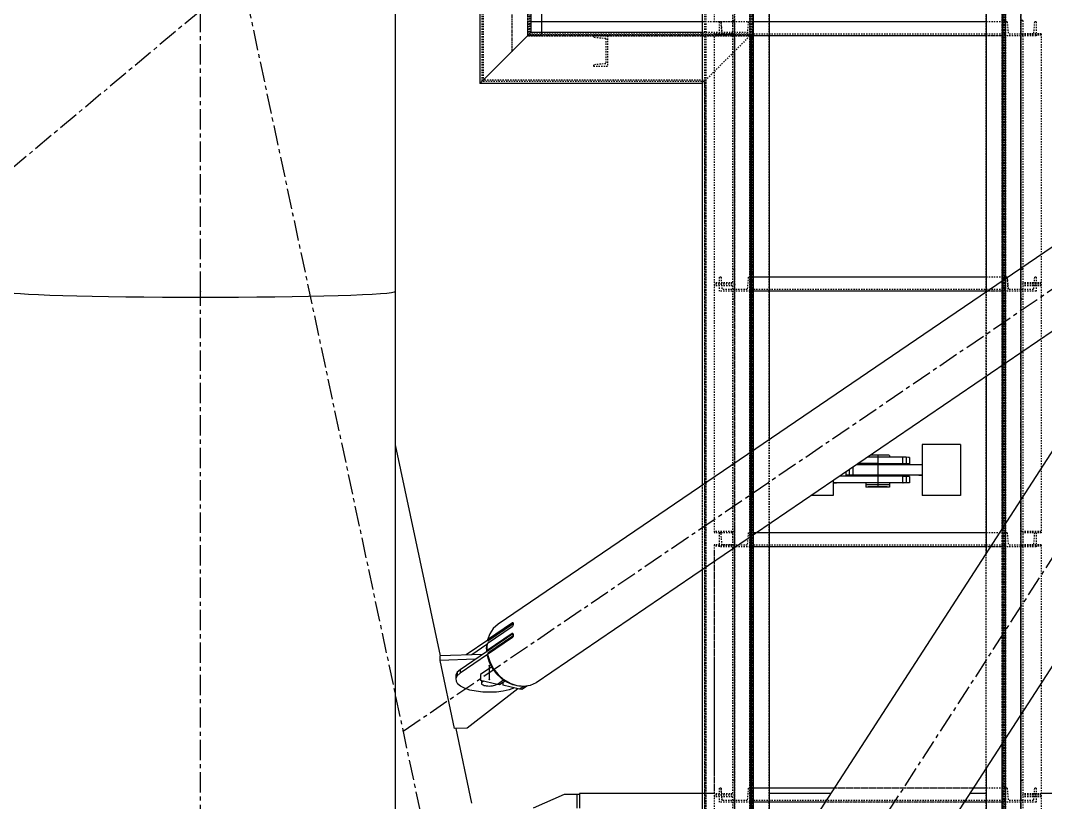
# Model space of a CAD drawing. Header units: millimetres. Extents: x 5143 to 30813, y 232 to 21408.
# Drawn here: x 11769.6 to 12170.6, y 10420.3 to 10726.4 of the extents above; entities that cross this region are included whole.
import ezdxf

# ---------------------------------------------------------------- set-up
doc = ezdxf.new("R2010")
doc.units = ezdxf.units.MM
doc.header["$LTSCALE"] = 0.25
for name, pattern in [('CENTER', [50.8, 31.75, -6.35, 6.35, -6.35]), ('XKITLINE00', [0]), ('XKITLINE02', [4, 2, -2]), ('XKITLINE03', [6, 3, -1, 1, -1])]:
    doc.linetypes.add(name, pattern=pattern)

msp = doc.modelspace()

# ---------------------------------------------------------------- linework, layer by layer
at = {"color": 3, "linetype": 'XKITLINE02'}
for p, q in [((12055, 10058.83), (12055.01, 11600.44)), ((12055.85, 10058.83), (12055.86, 11600.44)), ((12062.5, 10058.83), (12062.51, 11600.44)), ((12147.49, 10058.83), (12147.49, 11600.44)), ((12153.69, 10060.36), (12153.69, 11600.44)), ((12154.14, 10058.83), (12154.14, 11600.44)), ((12154.54, 10060.36), (12154.54, 11600.44)), ((12154.99, 10058.83), (12154.99, 11600.44)), ((12155.07, 10060.36), (12155.07, 11600.44)), ((12055, 11231.06), (12055, 10409.49)), ((12055.85, 11231.06), (12055.85, 10409.49)), ((12147.49, 10433.94), (12147.49, 11231.06)), ((12153.69, 10443.53), (12153.69, 11231.06)), ((12154.14, 10409.49), (12154.14, 11231.06)), ((12154.54, 10409.49), (12154.54, 11231.06)), ((12154.99, 10409.49), (12154.99, 11231.06)), ((12155.07, 10409.49), (12155.07, 11231.06)), ((11968.01, 10820.42), (11968.01, 10720.42)), ((11968.71, 10820.42), (11968.71, 10720.42)), ((11973.51, 10820.42), (11973.51, 10720.42)), ((12048.21, 10822.59), (12048.21, 10723.52)), ((12049.01, 10823.17), (12049.01, 10720.61)), ((11950.16, 10820.28), (11950.15, 10702.57)), ((11950.69, 10820.28), (11950.68, 10703.1)), ((11967.92, 10820.27), (11967.92, 10720.34)), ((11968.46, 10820.27), (11968.45, 10720.87)), ((12037.16, 10820.27), (12037.16, 10409.49)), ((12037.69, 10820.27), (12037.69, 10409.49)), ((12041.01, 10820.27), (12041.01, 10725.85)), ((12048.21, 10816.48), (12048.21, 10720.61)), ((12054.92, 10820.27), (12054.93, 10409.49)), ((12055.46, 10820.27), (12055.46, 10409.49)), ((11969.3, 10725.92), (11968.01, 10725.92)), ((11968.01, 10725.92), (11968.01, 10720.42)), ((12154.99, 10725.92), (12036.31, 10725.92)), ((12048.21, 10725.85), (12041.01, 10725.85)), ((12043.69, 10725.92), (12043.01, 10725.92)), ((12043.01, 10725.92), (12043.01, 10720.42)), ((12043.01, 10725.92), (12043.01, 10720.42)), ((12043.69, 10725.92), (12043.01, 10725.92)), ((12043.01, 10725.92), (12043.01, 10720.42)), ((12043.01, 10725.92), (12043.01, 10725.92)), ((12043.69, 10725.92), (12043.01, 10725.92)), ((12043.01, 10725.92), (12043.01, 10720.42)), ((12044.07, 10721.12), (12043.69, 10725.92)), ((12043.69, 10725.92), (12044.07, 10721.12)), ((12043.69, 10725.92), (12044.07, 10721.12)), ((12043.69, 10725.92), (12043.69, 10725.92)), ((12043.69, 10725.92), (12044.07, 10721.12)), ((12049.01, 10726.42), (12048.21, 10726.42)), ((12048.21, 10726.42), (12048.21, 10623.75)), ((12049.01, 10726.42), (12048.21, 10726.42)), ((12048.21, 10726.42), (12048.21, 10623.75)), ((12049.01, 10726.42), (12049.01, 10623.17)), ((12049.01, 10726.42), (12049.01, 10623.17)), ((12054.33, 10725.92), (12053.94, 10721.12)), ((12054.33, 10725.92), (12053.94, 10721.12)), ((12054.33, 10725.92), (12053.94, 10721.12)), ((12054.33, 10725.92), (12053.94, 10721.12)), ((12055.01, 10725.92), (12054.33, 10725.92)), ((12055.01, 10725.92), (12054.33, 10725.92)), ((12054.33, 10725.92), (12054.33, 10725.92)), ((12055.01, 10725.92), (12054.33, 10725.92)), ((12062.5, 10725.92), (12055.01, 10725.92)), ((12055.01, 10725.92), (12055.01, 10720.42)), ((12055.01, 10725.92), (12055.01, 10720.42)), ((12055.01, 10725.92), (12055.01, 10720.42)), ((12055.01, 10725.92), (12055.01, 10720.42)), ((12055.01, 10725.92), (12055.01, 10725.92)), ((12055.01, 10725.92), (12055.01, 10720.42)), ((12154.99, 10725.92), (12147.49, 10725.92)), ((12154.99, 10725.92), (12154.99, 10720.42)), ((12154.99, 10725.92), (12154.99, 10720.42)), ((12154.99, 10725.92), (12154.99, 10720.42)), ((12155.67, 10725.92), (12154.99, 10725.92)), ((12154.99, 10725.92), (12154.99, 10720.42)), ((12154.99, 10725.92), (12154.99, 10720.42)), ((12155.67, 10725.92), (12154.99, 10725.92)), ((12154.99, 10725.92), (12154.99, 10720.42)), ((12155.67, 10725.92), (12156.05, 10721.12)), ((12155.67, 10725.92), (12156.05, 10721.12)), ((12155.67, 10725.92), (12156.05, 10721.12)), ((12155.67, 10725.92), (12156.05, 10721.12)), ((12160.99, 10726.42), (12160.99, 10623.17)), ((12161.79, 10726.42), (12160.99, 10726.42)), ((12160.99, 10726.42), (12160.99, 10623.17)), ((12161.79, 10726.42), (12160.99, 10726.42)), ((12161.79, 10726.42), (12161.79, 10623.75)), ((12161.79, 10726.42), (12161.79, 10623.75)), ((12166.31, 10725.92), (12165.92, 10721.12)), ((12166.31, 10725.92), (12165.92, 10721.12)), ((12166.31, 10725.92), (12165.92, 10721.12)), ((12166.31, 10725.92), (12165.92, 10721.12)), ((12166.99, 10725.92), (12166.31, 10725.92)), ((12166.99, 10725.92), (12166.31, 10725.92)), ((12166.99, 10725.92), (12166.99, 10720.42)), ((12166.99, 10725.92), (12166.99, 10720.42)), ((12166.99, 10725.92), (12166.99, 10720.42)), ((12166.99, 10725.92), (12166.99, 10720.42)), ((12054.92, 10720.34), (11967.92, 10720.34)), ((12154.99, 10721.12), (11968.01, 10721.12)), ((12154.99, 10720.42), (11968.01, 10720.42)), ((11973.51, 10720.42), (11968.01, 10720.42)), ((12055.46, 10720.87), (11968.45, 10720.87)), ((11999.31, 10720.42), (11993.81, 10720.42)), ((11993.81, 10720.42), (11993.81, 10719.74)), ((11993.81, 10720.42), (11993.81, 10719.74)), ((11999.31, 10720.42), (11999.31, 10708.42)), ((11999.31, 10720.42), (11999.31, 10708.42)), ((12056.31, 10721.72), (12036.31, 10701.72)), ((12056.31, 10721.72), (12036.31, 10701.72)), ((12056.31, 10721.72), (12036.31, 10721.72)), ((12048.21, 10721.2), (12041.01, 10721.2)), ((12041.01, 10721.2), (12041.01, 10623.17)), ((12048.21, 10721.2), (12041.01, 10721.2)), ((12041.01, 10721.2), (12041.01, 10623.17)), ((12049.01, 10720.62), (12041.01, 10720.62)), ((12049.01, 10720.62), (12041.01, 10720.62)), ((12055.01, 10720.42), (12043.01, 10720.42)), ((12055.01, 10720.42), (12043.01, 10720.42)), ((12043.01, 10720.42), (12043.01, 10720.42)), ((12055.01, 10720.42), (12043.01, 10720.42)), ((12053.94, 10721.12), (12044.07, 10721.12)), ((12053.94, 10721.12), (12044.07, 10721.12)), ((12044.07, 10721.12), (12044.07, 10721.12)), ((12053.94, 10721.12), (12044.07, 10721.12)), ((12049.01, 10720.61), (12048.21, 10720.61)), ((12053.94, 10721.12), (12053.94, 10721.12)), ((12054.92, 10720.34), (12054.93, 10060.36)), ((12154.99, 10721.12), (12055.01, 10721.12)), ((12062.5, 10720.42), (12055.01, 10720.42)), ((12055.01, 10720.42), (12055.01, 10720.42)), ((12055.46, 10720.87), (12055.46, 10060.36)), ((12056.31, 10721.72), (12056.31, 10060.36)), ((12154.99, 10720.42), (12147.49, 10720.42)), ((12166.99, 10720.42), (12154.99, 10720.42)), ((12166.99, 10720.42), (12154.99, 10720.42)), ((12165.92, 10721.12), (12156.05, 10721.12)), ((12165.92, 10721.12), (12156.05, 10721.12)), ((12168.99, 10720.62), (12160.99, 10720.62)), ((12168.99, 10720.62), (12160.99, 10720.62)), ((12168.99, 10721.2), (12161.79, 10721.2)), ((12168.99, 10721.2), (12161.79, 10721.2)), ((12168.99, 10721.2), (12168.99, 10623.17)), ((12168.99, 10721.2), (12168.99, 10623.17)), ((11998.61, 10719.36), (11993.81, 10719.74)), ((11998.61, 10719.36), (11998.61, 10709.48)), ((11998.61, 10719.36), (11998.61, 10709.48)), ((11998.61, 10709.48), (11993.81, 10709.1)), ((11993.81, 10709.1), (11993.81, 10708.42)), ((11993.81, 10709.1), (11993.81, 10708.42)), ((11999.31, 10708.42), (11993.81, 10708.42)), ((12037.16, 10702.57), (11950.15, 10702.57)), ((12037.69, 10703.1), (11950.68, 10703.1)), ((12036.31, 10701.72), (12036.31, 10060.36)), ((12037.16, 10702.57), (12037.16, 10060.36)), ((12037.69, 10703.1), (12037.69, 10060.36)), ((12049.01, 10628.97), (12048.21, 10628.97)), ((12049.01, 10628.97), (12048.21, 10628.97)), ((12161.79, 10628.97), (12160.99, 10628.97)), ((12161.79, 10628.97), (12160.99, 10628.97)), ((12043.69, 10625.92), (12043.01, 10625.92)), ((12043.01, 10625.92), (12043.01, 10620.42)), ((12043.01, 10625.92), (12043.01, 10620.42)), ((12043.69, 10625.92), (12043.01, 10625.92)), ((12043.01, 10625.92), (12043.01, 10620.42)), ((12043.01, 10625.92), (12043.01, 10620.42)), ((12043.69, 10625.92), (12044.07, 10621.12)), ((12043.69, 10625.92), (12044.07, 10621.12)), ((12043.69, 10625.92), (12044.07, 10621.12)), ((12043.69, 10625.92), (12044.07, 10621.12)), ((12054.33, 10625.92), (12053.94, 10621.12)), ((12054.33, 10625.92), (12053.94, 10621.12)), ((12054.33, 10625.92), (12053.94, 10621.12)), ((12054.33, 10625.92), (12053.94, 10621.12)), ((12055.01, 10625.92), (12054.33, 10625.92)), ((12055.01, 10625.92), (12054.33, 10625.92)), ((12154.99, 10625.92), (12055.01, 10625.92)), ((12055.01, 10625.92), (12055.01, 10620.42)), ((12062.5, 10625.92), (12055.01, 10625.92)), ((12055.01, 10625.92), (12055.01, 10620.42)), ((12055.01, 10625.92), (12055.01, 10620.42)), ((12055.01, 10625.92), (12055.01, 10620.42)), ((12055.01, 10625.92), (12055.01, 10620.42)), ((12055.01, 10625.92), (12055.01, 10620.42)), ((12154.99, 10625.92), (12147.49, 10625.92)), ((12153.69, 10624.43), (12153.69, 10591.41)), ((12154.99, 10625.92), (12154.99, 10620.42)), ((12154.99, 10625.92), (12154.99, 10620.42)), ((12154.99, 10625.92), (12154.99, 10620.42)), ((12155.67, 10625.92), (12154.99, 10625.92)), ((12154.99, 10625.92), (12154.99, 10620.42)), ((12154.99, 10625.92), (12154.99, 10620.42)), ((12155.67, 10625.92), (12154.99, 10625.92)), ((12154.99, 10625.92), (12154.99, 10620.42)), ((12155.67, 10625.92), (12156.05, 10621.12)), ((12155.67, 10625.92), (12156.05, 10621.12)), ((12156.05, 10621.12), (12155.67, 10625.92)), ((12156.05, 10621.12), (12155.67, 10625.92)), ((12166.31, 10625.92), (12165.92, 10621.12)), ((12166.31, 10625.92), (12165.92, 10621.12)), ((12166.31, 10625.92), (12165.92, 10621.12)), ((12166.31, 10625.92), (12165.92, 10621.12)), ((12166.99, 10625.92), (12166.31, 10625.92)), ((12166.99, 10625.92), (12166.31, 10625.92)), ((12166.99, 10625.92), (12166.99, 10620.42)), ((12166.99, 10625.92), (12166.99, 10620.42)), ((12166.99, 10625.92), (12166.99, 10620.42)), ((12166.99, 10625.92), (12166.99, 10620.42)), ((12048.21, 10623.75), (12041.01, 10623.75)), ((12048.21, 10623.75), (12041.01, 10623.75)), ((12041.01, 10623.17), (12041.01, 10531.63)), ((12049.01, 10623.17), (12041.01, 10623.17)), ((12041.01, 10623.17), (12041.01, 10531.63)), ((12049.01, 10623.17), (12041.01, 10623.17)), ((12049.01, 10623.17), (12041.01, 10623.17)), ((12049.01, 10623.17), (12041.01, 10623.17)), ((12048.21, 10622.59), (12041.01, 10622.59)), ((12048.21, 10622.59), (12041.01, 10622.59)), ((12055.01, 10620.42), (12043.01, 10620.42)), ((12055.01, 10620.42), (12043.01, 10620.42)), ((12053.94, 10621.12), (12044.07, 10621.12)), ((12053.94, 10621.12), (12044.07, 10621.12)), ((12048.21, 10622.59), (12048.21, 10523.45)), ((12048.21, 10622.59), (12048.21, 10523.45)), ((12049.01, 10623.17), (12049.01, 10523.99)), ((12049.01, 10623.17), (12049.01, 10523.99)), ((12154.99, 10621.12), (12055.01, 10621.12)), ((12154.99, 10621.12), (12055.01, 10621.12)), ((12154.99, 10620.42), (12055.01, 10620.42)), ((12062.5, 10620.42), (12055.01, 10620.42)), ((12154.99, 10620.42), (12147.49, 10620.42)), ((12147.49, 10620.2), (12147.49, 10587.18)), ((12166.99, 10620.42), (12154.99, 10620.42)), ((12166.99, 10620.42), (12154.99, 10620.42)), ((12165.92, 10621.12), (12156.05, 10621.12)), ((12165.92, 10621.12), (12156.05, 10621.12)), ((12160.99, 10623.17), (12160.99, 10520.61)), ((12168.99, 10623.17), (12160.99, 10623.17)), ((12160.99, 10623.17), (12160.99, 10520.61)), ((12168.99, 10623.17), (12160.99, 10623.17)), ((12168.99, 10623.17), (12160.99, 10623.17)), ((12168.99, 10623.17), (12160.99, 10623.17)), ((12168.99, 10623.75), (12161.79, 10623.75)), ((12168.99, 10623.75), (12161.79, 10623.75)), ((12161.79, 10622.59), (12161.79, 10520.61)), ((12168.99, 10622.59), (12161.79, 10622.59)), ((12161.79, 10622.59), (12161.79, 10520.61)), ((12168.99, 10622.59), (12161.79, 10622.59)), ((12168.99, 10623.17), (12168.99, 10525.85)), ((12168.99, 10623.17), (12168.99, 10525.85)), ((12049.01, 10617.35), (12048.21, 10617.35)), ((12049.01, 10617.35), (12048.21, 10617.35)), ((12161.79, 10617.35), (12160.99, 10617.35)), ((12161.79, 10617.35), (12160.99, 10617.35)), ((12062.5, 10562.31), (12062.5, 10529.3)), ((12056.31, 10558.09), (12056.31, 10525.07)), ((12036.31, 10544.47), (12036.31, 10511.45)), ((12041.01, 10531.63), (12041.01, 10525.85)), ((12041.01, 10531.63), (12041.01, 10525.85)), ((12049.01, 10529.87), (12049.01, 10526.43)), ((12049.01, 10529.87), (12049.01, 10526.43)), ((12049.01, 10526.43), (12041.01, 10526.43)), ((12049.01, 10526.43), (12041.01, 10526.43)), ((12048.21, 10525.85), (12041.01, 10525.85)), ((12048.21, 10525.85), (12041.01, 10525.85)), ((12043.69, 10525.92), (12043.01, 10525.92)), ((12043.01, 10525.92), (12043.01, 10520.42)), ((12043.01, 10525.92), (12043.01, 10520.42)), ((12043.69, 10525.92), (12043.01, 10525.92)), ((12043.01, 10525.92), (12043.01, 10520.42)), ((12043.01, 10525.92), (12043.01, 10520.42)), ((12044.07, 10521.12), (12043.69, 10525.92)), ((12044.07, 10521.12), (12043.69, 10525.92)), ((12044.07, 10521.12), (12043.69, 10525.92)), ((12044.07, 10521.12), (12043.69, 10525.92)), ((12049.01, 10526.42), (12048.21, 10526.42)), ((12048.21, 10526.42), (12048.21, 10423.75)), ((12049.01, 10526.42), (12048.21, 10526.42)), ((12048.21, 10526.42), (12048.21, 10423.75)), ((12049.01, 10526.42), (12049.01, 10423.17)), ((12049.01, 10526.42), (12049.01, 10423.17)), ((12049.01, 10523.99), (12049.01, 10520.61)), ((12049.01, 10523.99), (12049.01, 10520.61)), ((12054.33, 10525.92), (12053.94, 10521.12)), ((12054.33, 10525.92), (12053.94, 10521.12)), ((12054.33, 10525.92), (12053.94, 10521.12)), ((12054.33, 10525.92), (12053.94, 10521.12)), ((12055.01, 10525.92), (12054.33, 10525.92)), ((12055.01, 10525.92), (12054.33, 10525.92)), ((12154.99, 10525.92), (12055.01, 10525.92)), ((12055.01, 10525.92), (12055.01, 10520.42)), ((12062.5, 10525.92), (12055.01, 10525.92)), ((12055.01, 10525.92), (12055.01, 10520.42)), ((12055.01, 10525.92), (12055.01, 10520.42)), ((12055.01, 10525.92), (12055.01, 10520.42)), ((12055.01, 10525.92), (12055.01, 10520.42)), ((12055.01, 10525.92), (12055.01, 10520.42)), ((12154.99, 10525.92), (12147.49, 10525.92)), ((12154.99, 10525.92), (12154.99, 10520.42)), ((12154.99, 10525.92), (12154.99, 10520.42)), ((12154.99, 10525.92), (12154.99, 10520.42)), ((12155.67, 10525.92), (12154.99, 10525.92)), ((12154.99, 10525.92), (12154.99, 10520.42)), ((12154.99, 10525.92), (12154.99, 10520.42)), ((12155.67, 10525.92), (12154.99, 10525.92)), ((12154.99, 10525.92), (12154.99, 10520.42)), ((12155.67, 10525.92), (12156.05, 10521.12)), ((12155.67, 10525.92), (12156.05, 10521.12)), ((12155.67, 10525.92), (12156.05, 10521.12)), ((12155.67, 10525.92), (12156.05, 10521.12)), ((12168.99, 10526.43), (12160.99, 10526.43)), ((12168.99, 10526.43), (12160.99, 10526.43)), ((12160.99, 10526.42), (12160.99, 10423.17)), ((12161.79, 10526.42), (12160.99, 10526.42)), ((12160.99, 10526.42), (12160.99, 10423.17)), ((12161.79, 10526.42), (12160.99, 10526.42)), ((12161.79, 10526.42), (12161.79, 10423.75)), ((12161.79, 10526.42), (12161.79, 10423.75)), ((12168.99, 10525.85), (12161.79, 10525.85)), ((12168.99, 10525.85), (12161.79, 10525.85)), ((12166.31, 10525.92), (12165.92, 10521.12)), ((12166.31, 10525.92), (12165.92, 10521.12)), ((12166.31, 10525.92), (12165.92, 10521.12)), ((12166.31, 10525.92), (12165.92, 10521.12)), ((12166.99, 10525.92), (12166.31, 10525.92)), ((12166.99, 10525.92), (12166.31, 10525.92)), ((12166.99, 10525.92), (12166.99, 10520.42)), ((12166.99, 10525.92), (12166.99, 10520.42)), ((12166.99, 10525.92), (12166.99, 10520.42)), ((12166.99, 10525.92), (12166.99, 10520.42)), ((12048.21, 10521.2), (12041.01, 10521.2)), ((12041.01, 10521.2), (12041.01, 10423.17)), ((12048.21, 10521.2), (12041.01, 10521.2)), ((12041.01, 10521.2), (12041.01, 10423.17)), ((12049.01, 10520.62), (12041.01, 10520.62)), ((12049.01, 10520.62), (12041.01, 10520.62)), ((12055.01, 10520.42), (12043.01, 10520.42)), ((12055.01, 10520.42), (12043.01, 10520.42)), ((12053.94, 10521.12), (12044.07, 10521.12)), ((12053.94, 10521.12), (12044.07, 10521.12)), ((12048.21, 10523.45), (12048.21, 10520.61)), ((12048.21, 10523.45), (12048.21, 10520.61)), ((12049.01, 10520.61), (12048.21, 10520.61)), ((12049.01, 10520.61), (12048.21, 10520.61)), ((12154.99, 10521.12), (12055.01, 10521.12)), ((12154.99, 10521.12), (12055.01, 10521.12)), ((12154.99, 10520.42), (12055.01, 10520.42)), ((12062.5, 10520.42), (12055.01, 10520.42)), ((12154.99, 10520.42), (12147.49, 10520.42)), ((12166.99, 10520.42), (12154.99, 10520.42)), ((12166.99, 10520.42), (12154.99, 10520.42)), ((12165.92, 10521.12), (12156.05, 10521.12)), ((12165.92, 10521.12), (12156.05, 10521.12)), ((12168.99, 10520.62), (12160.99, 10520.62)), ((12168.99, 10520.62), (12160.99, 10520.62)), ((12161.79, 10520.61), (12160.99, 10520.61)), ((12161.79, 10520.61), (12160.99, 10520.61)), ((12168.99, 10521.2), (12161.79, 10521.2)), ((12168.99, 10521.2), (12161.79, 10521.2)), ((12168.99, 10521.2), (12168.99, 10423.17)), ((12168.99, 10521.2), (12168.99, 10423.17)), ((12041.01, 10518.54), (12041.01, 10423.75)), ((12041.01, 10518.54), (12041.01, 10423.75)), ((12049.01, 10428.97), (12048.21, 10428.97)), ((12049.01, 10428.97), (12048.21, 10428.97)), ((12161.79, 10428.97), (12160.99, 10428.97)), ((12161.79, 10428.97), (12160.99, 10428.97)), ((12048.21, 10423.75), (12041.01, 10423.75)), ((12048.21, 10423.75), (12041.01, 10423.75)), ((12043.69, 10425.92), (12043.01, 10425.92)), ((12043.01, 10425.92), (12043.01, 10420.42)), ((12043.01, 10425.92), (12043.01, 10420.42)), ((12043.69, 10425.92), (12043.01, 10425.92)), ((12043.01, 10425.92), (12043.01, 10420.42)), ((12043.01, 10425.92), (12043.01, 10420.42)), ((12043.69, 10425.92), (12044.07, 10421.12)), ((12043.69, 10425.92), (12044.07, 10421.12)), ((12043.69, 10425.92), (12044.07, 10421.12)), ((12044.07, 10421.12), (12043.69, 10425.92)), ((12054.33, 10425.92), (12053.94, 10421.12)), ((12054.33, 10425.92), (12053.94, 10421.12)), ((12054.33, 10425.92), (12053.94, 10421.12)), ((12054.33, 10425.92), (12053.94, 10421.12)), ((12055.01, 10425.92), (12054.33, 10425.92)), ((12055.01, 10425.92), (12054.33, 10425.92)), ((12154.99, 10425.92), (12055.01, 10425.92)), ((12055.01, 10425.92), (12055.01, 10420.42)), ((12062.5, 10425.92), (12055.01, 10425.92)), ((12055.01, 10425.92), (12055.01, 10420.42)), ((12055.01, 10425.92), (12055.01, 10420.42)), ((12055.01, 10425.92), (12055.01, 10420.42)), ((12055.01, 10425.92), (12055.01, 10420.42)), ((12055.01, 10425.92), (12055.01, 10420.42)), ((12142.3, 10425.92), (12087.91, 10425.92)), ((12154.99, 10425.92), (12147.49, 10425.92)), ((12154.99, 10425.92), (12154.99, 10420.42)), ((12154.99, 10425.92), (12154.99, 10420.42)), ((12154.99, 10425.92), (12154.99, 10420.42)), ((12155.67, 10425.92), (12154.99, 10425.92)), ((12154.99, 10425.92), (12154.99, 10420.42)), ((12154.99, 10425.92), (12154.99, 10420.42)), ((12155.67, 10425.92), (12154.99, 10425.92)), ((12154.99, 10425.92), (12154.99, 10420.42)), ((12155.67, 10425.92), (12156.05, 10421.12)), ((12155.67, 10425.92), (12156.05, 10421.12)), ((12155.67, 10425.92), (12156.05, 10421.12)), ((12155.67, 10425.92), (12156.05, 10421.12)), ((12168.99, 10423.75), (12161.79, 10423.75)), ((12168.99, 10423.75), (12161.79, 10423.75)), ((12166.31, 10425.92), (12165.92, 10421.12)), ((12166.31, 10425.92), (12165.92, 10421.12)), ((12166.31, 10425.92), (12165.92, 10421.12)), ((12166.31, 10425.92), (12165.92, 10421.12)), ((12166.99, 10425.92), (12166.31, 10425.92)), ((12166.99, 10425.92), (12166.31, 10425.92)), ((12166.99, 10425.92), (12166.99, 10420.42)), ((12166.99, 10425.92), (12166.99, 10420.42)), ((12166.99, 10425.92), (12166.99, 10420.42)), ((12166.99, 10425.92), (12166.99, 10420.42)), ((12041.01, 10423.17), (12041.01, 10348.33)), ((12049.01, 10423.17), (12041.01, 10423.17)), ((12049.01, 10423.17), (12041.01, 10423.17)), ((12049.01, 10423.17), (12041.01, 10423.17)), ((12048.21, 10422.59), (12041.01, 10422.59)), ((12055.01, 10420.42), (12043.01, 10420.42)), ((12055.01, 10420.42), (12043.01, 10420.42)), ((12053.94, 10421.12), (12044.07, 10421.12)), ((12053.94, 10421.12), (12044.07, 10421.12)), ((12048.21, 10422.59), (12048.21, 10359.47)), ((12049.01, 10423.17), (12049.01, 10320.61)), ((12154.99, 10421.12), (12055.01, 10421.12)), ((12154.99, 10421.12), (12055.01, 10421.12)), ((12154.99, 10420.42), (12055.01, 10420.42)), ((12062.5, 10420.42), (12055.01, 10420.42)), ((12138.75, 10420.42), (12084.36, 10420.42)), ((12154.99, 10420.42), (12147.49, 10420.42)), ((12166.99, 10420.42), (12154.99, 10420.42)), ((12166.99, 10420.42), (12154.99, 10420.42)), ((12165.92, 10421.12), (12156.05, 10421.12)), ((12165.92, 10421.12), (12156.05, 10421.12)), ((12160.99, 10423.17), (12160.99, 10320.61)), ((12168.99, 10423.17), (12160.99, 10423.17)), ((12168.99, 10423.17), (12160.99, 10423.17)), ((12168.99, 10423.17), (12160.99, 10423.17)), ((12161.79, 10422.59), (12161.79, 10320.61)), ((12168.99, 10422.59), (12161.79, 10422.59)), ((12168.99, 10423.17), (12168.99, 10325.85))]:
    msp.add_line(p, q, dxfattribs=at)
at = {"color": 1, "linetype": 'XKITLINE03'}
for p, q in [((12055.01, 11600.44), (12055, 10058.83)), ((12154.99, 10058.83), (12154.99, 11600.44)), ((12160.99, 11600.44), (12160.99, 10060.36)), ((12055, 11231.06), (12055, 10409.49)), ((12154.99, 10409.49), (12154.99, 11231.06)), ((12160.99, 10409.49), (12160.99, 11231.06)), ((11968.01, 10820.42), (11968.01, 10720.42)), ((11962, 10714.42), (11962.01, 10820.27)), ((12049.01, 10409.49), (12049.01, 10820.27)), ((12154.99, 10720.42), (11968.01, 10720.42)), ((11999.31, 10720.42), (11999.31, 10720.42)), ((12049.01, 10720.62), (12049.01, 10623.17)), ((12049.01, 10720.62), (12049.01, 10623.17)), ((12154.99, 10720.42), (12055.01, 10720.42)), ((12055.01, 10720.42), (12055.01, 10720.42)), ((12055.01, 10720.42), (12055.01, 10720.42)), ((12154.99, 10720.42), (12154.99, 10720.42)), ((12154.99, 10720.42), (12154.99, 10720.42)), ((12160.99, 10623.17), (12160.99, 10720.62)), ((12160.99, 10623.17), (12160.99, 10720.62)), ((12049.01, 10623.17), (12049.01, 10526.43)), ((12049.01, 10623.17), (12049.01, 10526.43)), ((12154.99, 10620.42), (12055.01, 10620.42)), ((12154.99, 10620.42), (12055.01, 10620.42)), ((12055.01, 10620.42), (12055.01, 10620.42)), ((12055.01, 10620.42), (12055.01, 10620.42)), ((12154.99, 10620.42), (12154.99, 10620.42)), ((12154.99, 10620.42), (12154.99, 10620.42)), ((12160.99, 10526.43), (12160.99, 10623.17)), ((12160.99, 10526.43), (12160.99, 10623.17)), ((12049.01, 10520.62), (12049.01, 10423.17)), ((12049.01, 10520.62), (12049.01, 10423.17)), ((12154.99, 10520.42), (12055.01, 10520.42)), ((12154.99, 10520.42), (12055.01, 10520.42)), ((12055.01, 10520.42), (12055.01, 10520.42)), ((12055.01, 10520.42), (12055.01, 10520.42)), ((12154.99, 10520.42), (12154.99, 10520.42)), ((12154.99, 10520.42), (12154.99, 10520.42)), ((12160.99, 10423.17), (12160.99, 10520.62)), ((12160.99, 10423.17), (12160.99, 10520.62)), ((12049.01, 10423.17), (12049.01, 10326.43)), ((12154.99, 10420.42), (12055.01, 10420.42)), ((12154.99, 10420.42), (12055.01, 10420.42)), ((12055.01, 10420.42), (12055.01, 10420.42)), ((12055.01, 10420.42), (12055.01, 10420.42)), ((12154.99, 10420.42), (12154.99, 10420.42)), ((12154.99, 10420.42), (12154.99, 10420.42)), ((12160.99, 10326.43), (12160.99, 10423.17))]:
    msp.add_line(p, q, dxfattribs=at)
at = {"color": 8, "linetype": 'CENTER'}
for p, q in [((11840, 10620.27), (11840, 11020.27)), ((12013.58, 10006.9), (11840, 10820.27)), ((11840, 10000.27), (12370, 10820.27)), ((11919.38, 10448.31), (12353.76, 10744.2)), ((11840, 10730.27), (11005.43, 10031.45)), ((11840, 8951.04), (11840, 10620.27)), ((12105, 10555.41), (12105, 10545.41)), ((11953, 10473.99), (11953, 10468.44))]:
    msp.add_line(p, q, dxfattribs=at)
at = {"color": 7, "linetype": 'XKITLINE00'}
for p, q in [((12036.31, 10797.42), (12036.31, 10544.47)), ((12056.31, 10797.42), (12056.31, 10558.09)), ((12062.5, 10797.42), (12062.5, 10562.31)), ((12147.49, 10797.42), (12147.49, 10620.2)), ((12153.69, 10797.42), (12153.69, 10624.43)), ((11949.31, 10792.1), (11949.3, 10701.72)), ((11969.3, 10762.91), (11969.3, 10721.72)), ((11973.51, 10756.13), (11973.51, 10721.72)), ((12036.31, 10725.92), (11969.3, 10725.92)), ((12147.49, 10725.92), (12062.5, 10725.92)), ((11969.3, 10721.72), (11949.3, 10701.72)), ((11969.3, 10721.72), (11949.3, 10701.72)), ((12036.31, 10721.72), (11969.3, 10721.72)), ((12147.49, 10720.42), (12062.5, 10720.42)), ((12036.31, 10701.72), (11949.3, 10701.72)), ((12147.49, 10625.92), (12062.5, 10625.92)), ((12147.49, 10620.42), (12062.5, 10620.42)), ((12153.69, 10591.41), (12153.69, 10527.68)), ((12147.49, 10587.18), (12147.49, 10518.09)), ((12062.5, 10529.3), (12062.5, 10409.49)), ((12056.31, 10525.07), (12056.31, 10409.49)), ((12147.49, 10525.92), (12062.5, 10525.92)), ((12147.49, 10520.42), (12062.5, 10520.42)), ((12036.31, 10511.45), (12036.31, 10409.49)), ((12153.69, 10409.49), (12153.69, 10443.53)), ((12147.49, 10433.94), (12147.49, 10409.49)), ((12087.91, 10425.92), (12062.5, 10425.92)), ((12147.49, 10425.92), (12142.3, 10425.92)), ((12084.36, 10420.42), (12062.5, 10420.42)), ((12147.49, 10420.42), (12138.75, 10420.42))]:
    msp.add_line(p, q, dxfattribs=at)
at = {"color": 8, "linetype": 'XKITLINE00'}
for p, q in [((11916.2, 10783.27), (11916.2, 10620.27)), ((12255.33, 10693.66), (11956.48, 10490.09)), ((12228.41, 10643.29), (11948.33, 10209.97)), ((12227.27, 10641.53), (11971.33, 10467.19)), ((11914.73, 10619.83), (11912.91, 10619.61)), ((11914.73, 10619.83), (11912.91, 10619.61)), ((11915.83, 10620.05), (11914.73, 10619.83)), ((11915.83, 10620.05), (11914.73, 10619.83)), ((11916.2, 10620.27), (11915.83, 10620.05)), ((11916.2, 10620.27), (11915.83, 10620.05)), ((11916.2, 10620.27), (11916.2, 10205.88)), ((11769.6, 10619.39), (11767.08, 10619.61)), ((11772.79, 10619.19), (11769.6, 10619.39)), ((11776.64, 10619), (11772.79, 10619.19)), ((11781.09, 10618.82), (11776.64, 10619)), ((11786.11, 10618.65), (11781.09, 10618.82)), ((11791.65, 10618.5), (11786.11, 10618.65)), ((11797.66, 10618.36), (11791.65, 10618.5)), ((11804.07, 10618.25), (11797.66, 10618.36)), ((11810.83, 10618.15), (11804.07, 10618.25)), ((11817.88, 10618.07), (11810.83, 10618.15)), ((11825.13, 10618.02), (11817.88, 10618.07)), ((11832.53, 10617.99), (11825.13, 10618.02)), ((11840, 10617.97), (11832.53, 10617.99)), ((11847.46, 10617.99), (11840, 10617.97)), ((11854.86, 10618.02), (11847.46, 10617.99)), ((11862.12, 10618.07), (11854.86, 10618.02)), ((11869.16, 10618.15), (11862.12, 10618.07)), ((11875.92, 10618.25), (11869.16, 10618.15)), ((11882.33, 10618.36), (11875.92, 10618.25)), ((11888.34, 10618.5), (11882.33, 10618.36)), ((11893.88, 10618.65), (11888.34, 10618.5)), ((11898.9, 10618.82), (11893.88, 10618.65)), ((11903.35, 10619), (11898.9, 10618.82)), ((11907.2, 10619.19), (11903.35, 10619)), ((11910.39, 10619.39), (11907.2, 10619.19)), ((11912.91, 10619.61), (11910.39, 10619.39)), ((11912.91, 10619.61), (11910.39, 10619.39)), ((12266.76, 10618.47), (11986.68, 10185.15)), ((11916.2, 10560.35), (11933.82, 10477.79)), ((12137.36, 10560.52), (12122.36, 10560.52)), ((12122.36, 10560.52), (12122.36, 10540.52)), ((12137.36, 10560.52), (12137.36, 10540.52)), ((12102.29, 10556.23), (12102.04, 10556.23)), ((12103.57, 10556.23), (12102.29, 10556.23)), ((12105, 10556.24), (12103.57, 10556.23)), ((12105, 10556.24), (12105, 10555.51)), ((12106.42, 10556.23), (12105, 10556.24)), ((12107.7, 10556.23), (12106.42, 10556.23)), ((12108.72, 10556.23), (12107.7, 10556.23)), ((12109.37, 10556.22), (12108.72, 10556.23)), ((12109.6, 10556.21), (12109.37, 10556.22)), ((12109.6, 10556.21), (12109.6, 10555.48)), ((12105, 10552.51), (12096.51, 10552.46)), ((12105, 10553.01), (12097.32, 10553.01)), ((12100.85, 10553.01), (12100.85, 10552.91)), ((12101.16, 10552.92), (12100.85, 10552.91)), ((12101, 10552.91), (12100.85, 10552.91)), ((12105, 10555.51), (12100.99, 10555.51)), ((12101, 10553.01), (12101, 10552.49)), ((12102.06, 10552.93), (12101.16, 10552.92)), ((12103.41, 10552.93), (12102.06, 10552.93)), ((12105, 10552.93), (12103.41, 10552.93)), ((12105, 10555.51), (12105, 10553.01)), ((12114.75, 10555.45), (12105, 10555.51)), ((12114.75, 10552.95), (12105, 10553.01)), ((12106.58, 10552.93), (12105, 10552.93)), ((12105, 10552.51), (12105, 10548.51)), ((12122.36, 10552.51), (12105, 10552.51)), ((12107.93, 10552.93), (12106.58, 10552.93)), ((12108.83, 10552.92), (12107.93, 10552.93)), ((12109.15, 10552.91), (12108.83, 10552.92)), ((12109, 10552.99), (12109, 10552.51)), ((12109.15, 10552.91), (12109, 10552.91)), ((12109.15, 10552.98), (12109.15, 10552.91)), ((12114.75, 10555.45), (12114.75, 10552.95)), ((12116.11, 10555.44), (12114.75, 10555.45)), ((12116.11, 10552.94), (12114.75, 10552.95)), ((12115.01, 10552.86), (12114.81, 10552.86)), ((12115.01, 10552.95), (12115.01, 10552.86)), ((12116.85, 10552.89), (12115.01, 10552.86)), ((12116.11, 10555.44), (12116.11, 10552.94)), ((12117.02, 10555.43), (12116.11, 10555.44)), ((12117.02, 10552.93), (12116.11, 10552.94)), ((12116.85, 10552.93), (12116.85, 10552.89)), ((12117.4, 10552.91), (12116.85, 10552.89)), ((12117.46, 10555.42), (12117.02, 10555.43)), ((12117.46, 10552.92), (12117.02, 10552.93)), ((12117.4, 10552.92), (12117.4, 10552.91)), ((12117.46, 10552.92), (12117.4, 10552.91)), ((12117.46, 10555.42), (12117.46, 10552.92)), ((12105, 10548.01), (12089.98, 10548.01)), ((12092.53, 10549.75), (12092.53, 10548.42)), ((12092.97, 10548.43), (12092.53, 10548.42)), ((12092.59, 10548.41), (12092.53, 10548.42)), ((12092.59, 10548.42), (12092.59, 10548.41)), ((12093.14, 10548.39), (12092.59, 10548.41)), ((12093.88, 10548.44), (12092.97, 10548.43)), ((12093.14, 10548.43), (12093.14, 10548.39)), ((12094.98, 10548.36), (12093.14, 10548.39)), ((12093.88, 10550.67), (12093.88, 10548.44)), ((12095.24, 10548.45), (12093.88, 10548.44)), ((12094.98, 10548.45), (12094.98, 10548.36)), ((12095.18, 10548.36), (12094.98, 10548.36)), ((12095.24, 10551.59), (12095.24, 10548.45)), ((12105, 10548.51), (12095.24, 10548.45)), ((12100.85, 10548.48), (12100.85, 10548.41)), ((12101.16, 10548.42), (12100.85, 10548.41)), ((12101, 10548.41), (12100.85, 10548.41)), ((12101, 10548.49), (12101, 10548.01)), ((12102.06, 10548.43), (12101.16, 10548.42)), ((12103.41, 10548.43), (12102.06, 10548.43)), ((12105, 10548.43), (12103.41, 10548.43)), ((12122.36, 10548.51), (12105, 10548.51)), ((12106.58, 10548.43), (12105, 10548.43)), ((12105, 10548.01), (12105, 10545.51)), ((12114.75, 10547.95), (12105, 10548.01)), ((12107.93, 10548.43), (12106.58, 10548.43)), ((12108.83, 10548.42), (12107.93, 10548.43)), ((12109.15, 10548.41), (12108.83, 10548.42)), ((12109, 10548.51), (12109, 10547.99)), ((12109.15, 10548.41), (12109, 10548.41)), ((12109.15, 10548.51), (12109.15, 10548.41)), ((12114.75, 10547.95), (12114.75, 10545.45)), ((12116.11, 10547.94), (12114.75, 10547.95)), ((12116.11, 10547.94), (12116.11, 10545.44)), ((12117.02, 10547.93), (12116.11, 10547.94)), ((12117.46, 10547.92), (12117.02, 10547.93)), ((12117.46, 10547.92), (12117.46, 10545.42)), ((12121.97, 10548.38), (12121.09, 10548.36)), ((12122.36, 10548.38), (12121.97, 10548.38)), ((12087.63, 10546.41), (12087.63, 10540.52)), ((12105, 10545.51), (12087.63, 10545.51)), ((12088.02, 10545.38), (12087.63, 10545.38)), ((12088.91, 10545.36), (12088.02, 10545.38)), ((12100.62, 10545.42), (12100.4, 10545.41)), ((12100.4, 10545.41), (12100.4, 10544.61)), ((12100.62, 10544.62), (12100.4, 10544.61)), ((12100.62, 10544.62), (12100.4, 10544.61)), ((12100.4, 10544.61), (12100.4, 10543.81)), ((12100.62, 10543.82), (12100.4, 10543.81)), ((12100.62, 10543.81), (12100.4, 10543.81)), ((12101.27, 10545.43), (12100.62, 10545.42)), ((12101.27, 10544.63), (12100.62, 10544.62)), ((12101.27, 10544.63), (12100.62, 10544.62)), ((12101.27, 10543.83), (12100.62, 10543.82)), ((12101.27, 10543.8), (12100.62, 10543.81)), ((12100.85, 10545.51), (12100.85, 10545.42)), ((12101, 10545.51), (12101, 10545.42)), ((12102.29, 10545.43), (12101.27, 10545.43)), ((12102.29, 10544.63), (12101.27, 10544.63)), ((12102.29, 10544.63), (12101.27, 10544.63)), ((12102.29, 10543.83), (12101.27, 10543.83)), ((12102.29, 10543.8), (12101.27, 10543.8)), ((12103.57, 10545.43), (12102.29, 10545.43)), ((12103.57, 10544.63), (12102.29, 10544.63)), ((12103.57, 10544.63), (12102.29, 10544.63)), ((12103.57, 10543.83), (12102.29, 10543.83)), ((12103.57, 10543.79), (12102.29, 10543.8)), ((12105, 10545.44), (12103.57, 10545.43)), ((12105, 10544.64), (12103.57, 10544.63)), ((12105, 10544.64), (12103.57, 10544.63)), ((12105, 10543.84), (12103.57, 10543.83)), ((12105, 10543.79), (12103.57, 10543.79)), ((12114.75, 10545.45), (12105, 10545.51)), ((12106.42, 10545.43), (12105, 10545.44)), ((12105, 10545.44), (12105, 10544.64)), ((12105, 10544.64), (12105, 10543.79)), ((12106.42, 10544.63), (12105, 10544.64)), ((12106.42, 10544.63), (12105, 10544.64)), ((12106.42, 10543.83), (12105, 10543.84)), ((12106.42, 10543.79), (12105, 10543.79)), ((12107.7, 10545.43), (12106.42, 10545.43)), ((12107.7, 10544.63), (12106.42, 10544.63)), ((12107.7, 10544.63), (12106.42, 10544.63)), ((12107.7, 10543.83), (12106.42, 10543.83)), ((12107.7, 10543.8), (12106.42, 10543.79)), ((12108.72, 10545.43), (12107.7, 10545.43)), ((12108.72, 10544.63), (12107.7, 10544.63)), ((12108.72, 10544.63), (12107.7, 10544.63)), ((12108.72, 10543.83), (12107.7, 10543.83)), ((12108.72, 10543.8), (12107.7, 10543.8)), ((12109.37, 10545.42), (12108.72, 10545.43)), ((12109.37, 10544.62), (12108.72, 10544.63)), ((12109.37, 10544.62), (12108.72, 10544.63)), ((12109.37, 10543.82), (12108.72, 10543.83)), ((12109.37, 10543.81), (12108.72, 10543.8)), ((12109, 10545.49), (12109, 10545.42)), ((12109.15, 10545.48), (12109.15, 10545.42)), ((12109.6, 10545.41), (12109.37, 10545.42)), ((12109.6, 10544.61), (12109.37, 10544.62)), ((12109.6, 10544.61), (12109.37, 10544.62)), ((12109.6, 10543.81), (12109.37, 10543.82)), ((12109.6, 10543.81), (12109.37, 10543.81)), ((12109.6, 10545.41), (12109.6, 10544.61)), ((12109.6, 10544.61), (12109.6, 10543.81)), ((12116.11, 10545.44), (12114.75, 10545.45)), ((12115.01, 10545.36), (12114.81, 10545.36)), ((12115.01, 10545.45), (12115.01, 10545.36)), ((12116.85, 10545.39), (12115.01, 10545.36)), ((12117.02, 10545.43), (12116.11, 10545.44)), ((12116.85, 10545.43), (12116.85, 10545.39)), ((12117.4, 10545.41), (12116.85, 10545.39)), ((12117.46, 10545.42), (12117.02, 10545.43)), ((12117.4, 10545.42), (12117.4, 10545.41)), ((12117.46, 10545.42), (12117.4, 10545.41)), ((12087.63, 10540.52), (12078.98, 10540.52)), ((12137.36, 10540.52), (12122.36, 10540.52)), ((11961.91, 10489.11), (11952.13, 10482.45)), ((11962.09, 10490.64), (11952.31, 10483.99)), ((11962.25, 10490.1), (11952.48, 10483.44)), ((11962.41, 10490.42), (11952.7, 10483.81)), ((11954.59, 10488.5), (11953.18, 10486.41)), ((11956.48, 10490.09), (11954.59, 10488.5)), ((11962.04, 10489.24), (11961.91, 10489.11)), ((11962.17, 10489.42), (11962.04, 10489.24)), ((11962.2, 10490.68), (11962.09, 10490.64)), ((11962.36, 10490.59), (11962.09, 10490.64)), ((11962.28, 10489.66), (11962.17, 10489.42)), ((11962.3, 10490.67), (11962.2, 10490.68)), ((11962.41, 10490.36), (11962.25, 10490.1)), ((11962.25, 10490.1), (11962.25, 10489.6)), ((11962.36, 10489.91), (11962.28, 10489.66)), ((11962.3, 10490.67), (11962.38, 10490.56)), ((11962.41, 10490.16), (11962.36, 10489.91)), ((11962.38, 10490.56), (11962.41, 10490.39)), ((11962.41, 10490.39), (11962.41, 10490.16)), ((11962.25, 10486.36), (11941.58, 10472.27)), ((11952.48, 10483.86), (11944.03, 10478.1)), ((11961.91, 10486.52), (11952.13, 10479.87)), ((11952.32, 10483.98), (11952.22, 10483.68)), ((11953.18, 10486.41), (11952.31, 10483.99)), ((11962.09, 10484.91), (11952.31, 10478.26)), ((11952.81, 10483.88), (11952.31, 10483.99)), ((11962.25, 10485.39), (11952.48, 10478.73)), ((11952.48, 10483.86), (11952.48, 10483.44)), ((11952.7, 10483.81), (11952.48, 10483.86)), ((11952.7, 10483.81), (11952.48, 10483.44)), ((11952.67, 10483.91), (11952.56, 10483.84)), ((11952.81, 10483.88), (11952.67, 10483.91)), ((11962.04, 10486.57), (11961.91, 10486.52)), ((11962.25, 10486.45), (11961.91, 10486.52)), ((11962.17, 10486.54), (11962.04, 10486.57)), ((11962.2, 10485.06), (11962.09, 10484.91)), ((11962.17, 10486.54), (11962.28, 10486.42)), ((11962.3, 10485.24), (11962.2, 10485.06)), ((11962.31, 10486.34), (11962.25, 10486.36)), ((11962.25, 10486.36), (11962.25, 10485.39)), ((11962.25, 10485.39), (11962.31, 10485.26)), ((11962.28, 10486.42), (11962.36, 10486.24)), ((11962.38, 10485.48), (11962.3, 10485.24)), ((11962.36, 10486.24), (11962.41, 10486)), ((11962.41, 10485.74), (11962.38, 10485.48)), ((11962.41, 10486), (11962.41, 10485.74)), ((11952.11, 10482.22), (11946.16, 10478.17)), ((11951.87, 10481.43), (11951.86, 10480.78)), ((11951.86, 10480.78), (11951.87, 10480.13)), ((11951.92, 10482.06), (11951.87, 10481.43)), ((11952.03, 10481.54), (11951.87, 10481.43)), ((11952.09, 10480.28), (11951.87, 10480.13)), ((11951.87, 10480.13), (11951.92, 10479.47)), ((11952.1, 10482.19), (11951.92, 10482.06)), ((11952.41, 10479.81), (11951.92, 10479.47)), ((11952.09, 10479.44), (11951.92, 10479.47)), ((11952.13, 10482.45), (11952, 10481.19)), ((11952, 10481.19), (11952.13, 10479.87)), ((11952.58, 10479.77), (11952.13, 10479.87)), ((11952.58, 10479.77), (11952.41, 10479.81)), ((11950.43, 10478.3), (11933.64, 10477.78)), ((11933.64, 10477.78), (11933.64, 10475.93)), ((11947.58, 10476.37), (11933.64, 10475.93)), ((11933.64, 10475.93), (11939.32, 10449.31)), ((11952.33, 10478.21), (11941.58, 10470.89)), ((11952.39, 10477.99), (11952.18, 10477.85)), ((11952.18, 10477.85), (11952.97, 10475.31)), ((11952.31, 10478.26), (11953.18, 10475.46)), ((11952.48, 10478.73), (11952.48, 10478.37)), ((11952.48, 10478.73), (11952.61, 10478.46)), ((11953.18, 10475.46), (11952.97, 10475.31)), ((11953.18, 10475.46), (11954.59, 10472.77)), ((11941.58, 10472.27), (11940.49, 10471.31)), ((11941.58, 10472.27), (11941.58, 10470.89)), ((11953.95, 10473.38), (11949.58, 10470.4)), ((11952.97, 10475.31), (11954.19, 10472.9)), ((11954.19, 10472.9), (11955.81, 10470.72)), ((11954.59, 10472.77), (11956.48, 10470.37)), ((11940.49, 10471.31), (11939.96, 10470.29)), ((11939.96, 10470.29), (11939.96, 10468.9)), ((11940.49, 10469.93), (11939.96, 10468.9)), ((11939.96, 10468.9), (11940, 10467.86)), ((11940, 10467.86), (11940.6, 10466.84)), ((11940.49, 10471.31), (11940.49, 10469.93)), ((11941.58, 10470.89), (11940.49, 10469.93)), ((11949.58, 10470.4), (11949.58, 10468.09)), ((11956.17, 10466.58), (11949.58, 10468.09)), ((11949.91, 10468.02), (11949.91, 10467.69)), ((11949.95, 10467.9), (11949.91, 10467.69)), ((11949.95, 10467.9), (11949.91, 10467.69)), ((11949.91, 10467.69), (11949.91, 10466.95)), ((11950.01, 10467.99), (11949.95, 10467.9)), ((11950.01, 10467.99), (11949.95, 10467.9)), ((11950.3, 10467.54), (11950.08, 10467.36)), ((11950.3, 10467.93), (11950.3, 10467.54)), ((11950.6, 10467.71), (11950.3, 10467.54)), ((11950.83, 10467.8), (11950.6, 10467.71)), ((11957.74, 10468.85), (11955.81, 10470.72)), ((11958.62, 10468.24), (11956.17, 10466.58)), ((11958.74, 10468.38), (11956.48, 10470.37)), ((11959.21, 10467.86), (11957.05, 10466.39)), ((11958.62, 10468.26), (11957.74, 10468.85)), ((11958.62, 10468.26), (11958.62, 10468.24)), ((11958.66, 10468.23), (11958.62, 10468.24)), ((11959.91, 10467.39), (11958.63, 10468.25)), ((11961.25, 10466.91), (11958.74, 10468.38)), ((11962.23, 10466.38), (11959.91, 10467.39)), ((11941.75, 10465.89), (11940.6, 10466.84)), ((11943.38, 10465.05), (11941.75, 10465.89)), ((11945.44, 10464.36), (11943.38, 10465.05)), ((11964.19, 10464.88), (11944.31, 10449.46)), ((11947.83, 10463.85), (11945.44, 10464.36)), ((11950.45, 10463.54), (11947.83, 10463.85)), ((11949.95, 10467.16), (11949.91, 10466.95)), ((11949.91, 10466.95), (11949.96, 10466.75)), ((11950.08, 10467.36), (11949.95, 10467.16)), ((11949.96, 10466.75), (11950.11, 10466.55)), ((11950.34, 10466.36), (11950.11, 10466.55)), ((11950.66, 10466.19), (11950.34, 10466.36)), ((11953.17, 10463.45), (11950.45, 10463.54)), ((11951.04, 10466.05), (11950.66, 10466.19)), ((11951.49, 10465.93), (11951.04, 10466.05)), ((11951.98, 10465.85), (11951.49, 10465.93)), ((11952.51, 10465.8), (11951.98, 10465.85)), ((11953.04, 10465.78), (11952.51, 10465.8)), ((11953.58, 10465.8), (11953.04, 10465.78)), ((11955.89, 10463.57), (11953.17, 10463.45)), ((11954.1, 10465.86), (11953.58, 10465.8)), ((11954.59, 10465.95), (11954.1, 10465.86)), ((11955.03, 10466.07), (11954.59, 10465.95)), ((11955.41, 10466.22), (11955.03, 10466.07)), ((11955.71, 10466.39), (11955.41, 10466.22)), ((11955.93, 10466.58), (11955.71, 10466.39)), ((11958.49, 10463.9), (11955.89, 10463.57)), ((11955.97, 10466.63), (11955.93, 10466.58)), ((11957.05, 10466.39), (11956.17, 10466.58)), ((11958.3, 10467.25), (11958.3, 10466.23)), ((11964.9, 10464.71), (11958.3, 10466.23)), ((11960.84, 10464.44), (11958.49, 10463.9)), ((11962.85, 10465.15), (11960.84, 10464.44)), ((11963.9, 10466.03), (11961.25, 10466.91)), ((11964.6, 10465.87), (11962.23, 10466.38)), ((11962.9, 10465.17), (11962.85, 10465.15)), ((11966.55, 10465.78), (11963.9, 10466.03)), ((11965.45, 10465.88), (11964.6, 10465.87)), ((11966.47, 10465.78), (11964.9, 10464.71)), ((11965.77, 10464.53), (11964.9, 10464.71)), ((11967.92, 10465.99), (11965.77, 10464.53)), ((11969.07, 10466.17), (11966.55, 10465.78)), ((11971.33, 10467.19), (11969.07, 10466.17)), ((11944.31, 10449.46), (11939.32, 10449.31)), ((11939.89, 10449.32), (11946.12, 10420.13)), ((11982.31, 10423.47), (11970.13, 10418.05)), ((11987.31, 10423.47), (11982.31, 10423.47)), ((11988.31, 10423.48), (11987.31, 10423.48)), ((11987.31, 10423.47), (11987.31, 10423.45)), ((11987.31, 10423.45), (11987.31, 10423.43)), ((11987.31, 10423.43), (11987.31, 10421.69)), ((11988.31, 10423.9), (11988.31, 10418.05)), ((12041.01, 10423.9), (11988.31, 10423.9)), ((12055, 10423.9), (12054.72, 10423.9)), ((12086.61, 10423.9), (12062.5, 10423.9)), ((12147.49, 10423.9), (12141, 10423.9)), ((12155.27, 10423.9), (12154.99, 10423.9)), ((12221.68, 10423.9), (12168.99, 10423.9)), ((11987.31, 10421.69), (11987.31, 10418.06))]:
    msp.add_line(p, q, dxfattribs=at)
at = {"color": 1, "linetype": 'XKITLINE00'}
for centre in [(12049.01, 10726.43), (11968.01, 10720.42), (11968.01, 10720.42), (11999.31, 10720.42), (12049.01, 10720.62), (12049.01, 10720.62), (12055.01, 10720.42), (12055.01, 10720.42), (12055.01, 10720.42), (12154.99, 10720.42), (12154.99, 10720.42), (12154.99, 10720.42), (12154.99, 10720.42), (12160.99, 10720.62), (12160.99, 10720.62), (11962, 10714.42), (12049.01, 10623.17), (12049.01, 10623.17), (12049.01, 10623.17), (12049.01, 10623.17), (12055.01, 10620.42), (12055.01, 10620.42), (12055.01, 10620.42), (12055.01, 10620.42), (12154.99, 10620.42), (12154.99, 10620.42), (12154.99, 10620.42), (12154.99, 10620.42), (12160.99, 10623.17), (12160.99, 10623.17), (12160.99, 10623.17), (12160.99, 10623.17), (12049.01, 10526.43), (12049.01, 10526.43), (12160.99, 10526.43), (12160.99, 10526.43), (12049.01, 10520.62), (12049.01, 10520.62), (12055.01, 10520.42), (12055.01, 10520.42), (12055.01, 10520.42), (12055.01, 10520.42), (12154.99, 10520.42), (12154.99, 10520.42), (12154.99, 10520.42), (12154.99, 10520.42), (12160.99, 10520.62), (12160.99, 10520.62), (12049.01, 10423.17), (12049.01, 10423.17), (12049.01, 10423.17), (12055.01, 10420.42), (12055.01, 10420.42), (12055.01, 10420.42), (12055.01, 10420.42), (12154.99, 10420.42), (12154.99, 10420.42), (12154.99, 10420.42), (12154.99, 10420.42), (12160.99, 10423.17), (12160.99, 10423.17), (12160.99, 10423.17)]:
    msp.add_circle(centre, 0.05, dxfattribs=at)
at = {"color": 8, "linetype": 'XKITLINE00'}
for centre in [(11840, 10620.27), (11840, 10620.27), (12105, 10555.41), (12105, 10545.41), (11953, 10473.99), (11953, 10468.44), (11919.38, 10448.31)]:
    msp.add_circle(centre, 0.05, dxfattribs=at)

doc.saveas('drawing.dxf')
